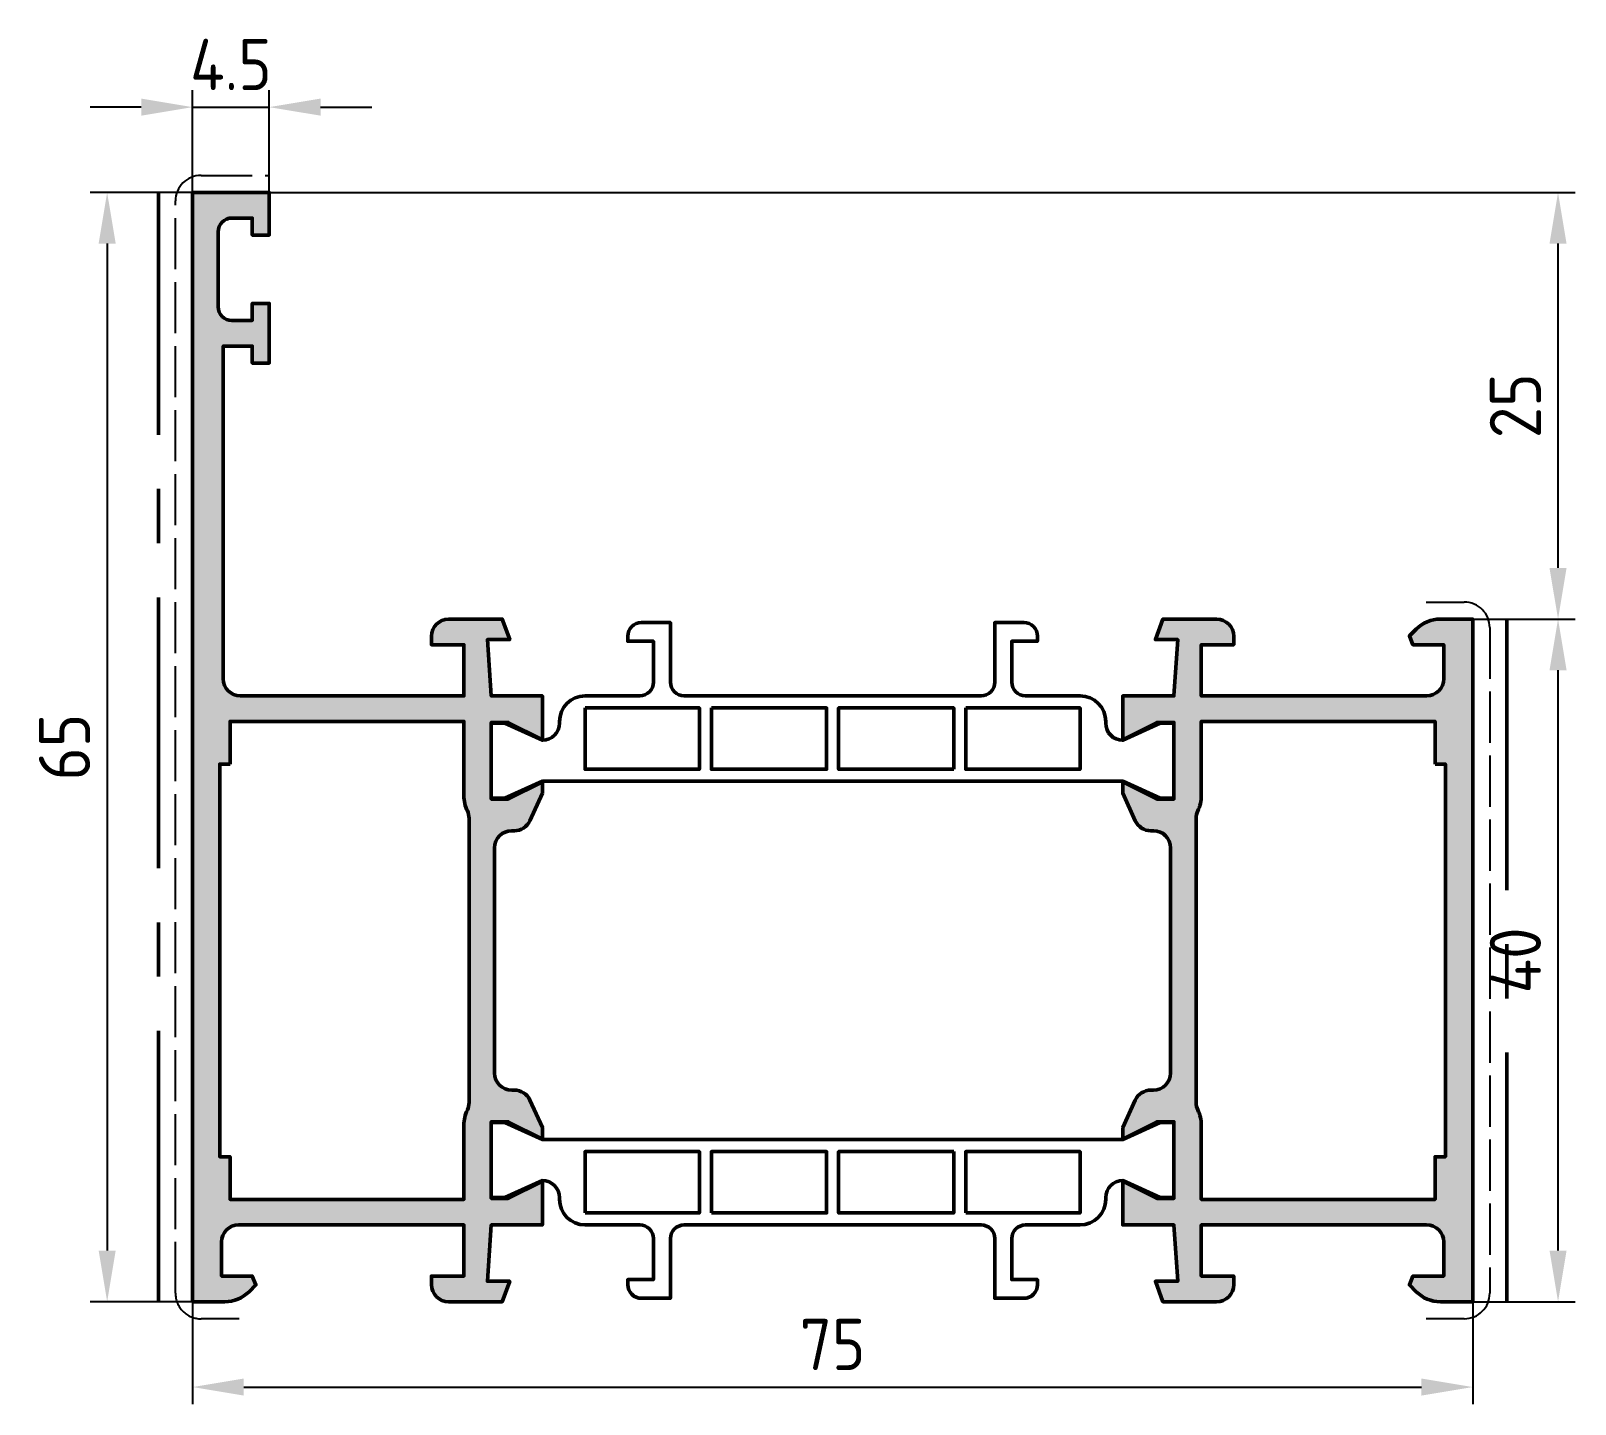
# Model space of a CAD drawing. Header units: millimetres. Extents: x -9.5 to 81, y -6 to 74.5.
import ezdxf

# ---------------------------------------------------------------- set-up
doc = ezdxf.new("R2010")
doc.units = ezdxf.units.MM
doc.header["$LTSCALE"] = 0.5
doc.linetypes.add('AM_ISO02W050', pattern=[7.5, 6, -1.5])
doc.linetypes.add('CENTER', pattern=[50.800000000000004, 31.75, -6.35, 6.35, -6.35])
for name, color, linetype, lineweight in [('AM_2N', 5, 'Continuous', 50), ('AM_3N', 6, 'AM_ISO02W050', 25), ('AM_S', 80, 'Continuous', 50), ('AM_SP', 30, 'Continuous', 50), ('DOCU-AM_5', 3, 'Continuous', 25), ('Docu-AM_8', 1, 'Continuous', 25)]:
    doc.layers.add(name, color=color, linetype=linetype, lineweight=lineweight)
doc.styles.add('HBS_DIMTEXTSTYLE', font='isocp.shx')
doc.dimstyles.new('HBS1-1$0', dxfattribs={"dimtxt": 3, "dimasz": 3, "dimexe": 1, "dimexo": 0, "dimgap": 1, "dimtad": 1, "dimdsep": 46, "dimtxsty": 'HBS_DIMTEXTSTYLE', "dimcen": 0, "dimclrd": 256, "dimclre": 256, "dimclrt": 2, "dimadec": 1, "dimazin": 2, "dimtp": 0.1, "dimtm": 0.1, "dimtfac": 0.7, "dimtix": 1, "dimtmove": 1, "dimatfit": 3, "dimfxl": 1, "dimlwd": -1, "dimlwe": -1, "dimarcsym": 1})

# ---------------------------------------------------------------- blocks, each defined once
blk = doc.blocks.new('*D57')
at = {"layer": 'DOCU-AM_5'}
for p, q in [((1.77635683940025e-15, 65), (2.14375087975678e-15, 71.00000001000001)), ((4.500000000000002, 65), (4.500000000000002, 71.00000001000001)), ((-2.999999999999998, 70.00000001000001), (-5.999999999999998, 70.00000001000001)), ((2.082518539799413e-15, 70.00000001000001), (4.500000000000002, 70.00000001000001)), ((7.500000000000002, 70.00000001000001), (10.5, 70.00000001000001))]:
    blk.add_line(p, q, dxfattribs=at)
for points in [[(-2.999999999999998, 70.50000001000001), (-2.999999999999998, 69.50000001000001), (2.082518539799413e-15, 70.00000001000001)], [(7.500000000000002, 70.50000001000001), (7.500000000000002, 69.50000001000001), (4.500000000000002, 70.00000001000001)]]:
    blk.add_solid(points, dxfattribs=at)
at = {"layer": 'DOCU-AM_5', "color": 2, "insert": (2.250000000000002, 72.50000001000001), "char_height": 3, "attachment_point": 5, "style": 'HBS_DIMTEXTSTYLE'}
blk.add_mtext('4.5', dxfattribs=at)
blk = doc.blocks.new('*D58')
at = {"layer": 'DOCU-AM_5'}
for p, q in [((-4.940492459581947e-15, 0.4999999999999999), (-5.338502669917161e-15, -6.000000010000009)), ((74.99999999999996, 0.4999999999999973), (74.99999999999996, -6.000000010000009)), ((2.999999999999995, -5.000000010000009), (71.99999999999996, -5.000000010000009))]:
    blk.add_line(p, q, dxfattribs=at)
for points in [[(2.999999999999995, -4.500000010000009), (2.999999999999995, -5.500000010000009), (-5.277270329959792e-15, -5.000000010000009)], [(71.99999999999996, -4.500000010000009), (71.99999999999996, -5.500000010000009), (74.99999999999996, -5.000000010000009)]]:
    blk.add_solid(points, dxfattribs=at)
at = {"layer": 'DOCU-AM_5', "color": 2, "insert": (37.49999999999998, -2.500000010000009), "char_height": 3, "attachment_point": 5, "style": 'HBS_DIMTEXTSTYLE'}
blk.add_mtext('75', dxfattribs=at)
blk = doc.blocks.new('*D59')
at = {"layer": 'DOCU-AM_5'}
for p, q in [((74.49999999999994, 40), (81.00000000999988, 39.99999999999999)), ((80.00000000999988, 2.999999999999992), (80.00000000999988, 37)), ((74.49999999999996, -6.051935211651148e-15), (81.00000000999988, -7.893235356219488e-15))]:
    blk.add_line(p, q, dxfattribs=at)
for points in [[(79.50000000999988, 37), (80.50000000999988, 36.99999999999999), (80.00000000999988, 40)], [(79.50000000999988, 2.999999999999992), (80.50000000999988, 2.999999999999992), (80.00000000999988, -7.609958411337089e-15)]]:
    blk.add_solid(points, dxfattribs=at)
at = {"layer": 'DOCU-AM_5', "color": 2, "insert": (77.50000000999988, 20.00000000000001), "char_height": 3, "attachment_point": 5, "rotation": 90, "style": 'HBS_DIMTEXTSTYLE'}
blk.add_mtext('40', dxfattribs=at)
blk = doc.blocks.new('*D60')
at = {"layer": 'DOCU-AM_5'}
for p, q in [((4.499999999999999, 65), (81.00000000999997, 64.99999999999999)), ((80.00000000999997, 43), (80.00000000999997, 61.99999999999999)), ((74.49999999999993, 40), (81.00000000999995, 39.99999999999999))]:
    blk.add_line(p, q, dxfattribs=at)
for points in [[(79.50000000999997, 61.99999999999999), (80.50000000999997, 61.99999999999998), (80.00000000999997, 64.99999999999999)], [(79.50000000999997, 43), (80.50000000999997, 42.99999999999999), (80.00000000999995, 40)]]:
    blk.add_solid(points, dxfattribs=at)
at = {"layer": 'DOCU-AM_5', "color": 2, "insert": (77.4997047344094, 52.5), "char_height": 3, "attachment_point": 5, "rotation": 90, "style": 'HBS_DIMTEXTSTYLE'}
blk.add_mtext('25', dxfattribs=at)
blk = doc.blocks.new('*D61')
at = {"layer": 'DOCU-AM_5'}
for p, q in [((-1.038811725640457e-15, 65), (-6.000000009999993, 65)), ((-5.000000009999994, 62), (-5.000000010000003, 3.000000000000002)), ((-4.97682981828674e-15, 2.225804501694315e-31), (-6.000000010000004, 1.699661672127163e-15))]:
    blk.add_line(p, q, dxfattribs=at)
for points in [[(-5.500000009999994, 62), (-4.500000009999994, 62), (-5.000000009999993, 65)], [(-5.500000010000003, 3.000000000000002), (-4.500000010000003, 3.000000000000001), (-5.000000010000004, 1.416384727244764e-15)]]:
    blk.add_solid(points, dxfattribs=at)
at = {"layer": 'DOCU-AM_5', "color": 2, "insert": (-7.500000010000003, 32.5), "char_height": 3, "attachment_point": 5, "rotation": 90, "style": 'HBS_DIMTEXTSTYLE'}
blk.add_mtext('65', dxfattribs=at)

msp = doc.modelspace()

# ---------------------------------------------------------------- hatches: boundary and pattern name
at = {"layer": 'Docu-AM_8'}
h = msp.add_hatch(color=256, dxfattribs=at)
edge = h.paths.add_edge_path()
edge.add_line((20.49999999999999, 29.79999999999998), (20.49999999999998, 30.49999999999998))
edge.add_line((20.49999999999998, 30.49999999999998), (18.29999999999999, 29.49999999999997))
edge.add_line((18.29999999999999, 29.49999999999997), (17.49999999999998, 29.49999999999997))
edge.add_line((17.49999999999998, 29.49999999999997), (17.49999999999999, 33.89999999999998))
edge.add_line((17.49999999999999, 33.89999999999998), (18.29999999999999, 33.89999999999998))
edge.add_line((18.29999999999999, 33.89999999999998), (20.49999999999999, 32.89999999999998))
edge.add_line((20.49999999999999, 32.89999999999998), (20.49999999999999, 35.49999899999997))
edge.add_line((20.49999999999999, 35.49999899999997), (17.49999999999999, 35.49999999999983))
edge.add_line((17.49999999999999, 35.49999999999983), (17.27926256615403, 38.80000000000002))
edge.add_line((17.27926256615403, 38.80000000000002), (18.5856296013484, 38.80000000000001))
edge.add_line((18.5856296013484, 38.80000000000001), (18.14886532022895, 40.00000000000001))
edge.add_line((18.14886532022895, 40.00000000000001), (15, 40))
edge.add_arc((15, 39), 0.9999999999999999, 90, 180)
edge.add_line((14, 39), (14, 38.5))
edge.add_line((14, 38.5), (15.9, 38.5))
edge.add_line((15.9, 38.5), (15.9, 35.5))
edge.add_line((15.9, 35.5), (2.799999999999999, 35.5))
edge.add_arc((2.799999999999999, 36.5), 0.9999999999999999, 180, 270, ccw=False)
edge.add_line((1.799999999999999, 36.5), (1.799999999999999, 55.99999999999999))
edge.add_line((1.799999999999999, 55.99999999999999), (3.500000000000009, 55.99999999999999))
edge.add_line((3.500000000000009, 55.99999999999999), (3.500000000000002, 54.99999999999999))
edge.add_line((3.500000000000002, 54.99999999999999), (4.500000000000002, 54.99999999999999))
edge.add_line((4.500000000000002, 54.99999999999999), (4.500000000000002, 58.49999999999999))
edge.add_line((4.500000000000002, 58.49999999999999), (3.499999999999995, 58.49999999999999))
edge.add_line((3.499999999999995, 58.49999999999999), (3.500000000000002, 57.5))
edge.add_line((3.500000000000002, 57.5), (2.300000000000006, 57.49999999999999))
edge.add_arc((2.300000000000006, 58.3), 0.8000000000000043, 180, 270, ccw=False)
edge.add_line((1.500000000000002, 58.3), (1.500000000000002, 62.7))
edge.add_arc((2.299999999999992, 62.7), 0.79999999999999, 89.9999999999996, 180, ccw=False)
edge.add_line((2.299999999999998, 63.49999999999999), (3.500000000000002, 63.49999999999999))
edge.add_line((3.500000000000002, 63.49999999999999), (3.499999999999995, 62.49999999999999))
edge.add_line((3.499999999999995, 62.49999999999999), (4.500000000000002, 62.49999999999999))
edge.add_line((4.500000000000002, 62.49999999999999), (4.500000000000002, 65))
edge.add_line((4.500000000000002, 65), (1.77635683940025e-15, 65))
edge.add_line((1.868205349336302e-15, 65), (-4.97682981828674e-15, 0))
edge.add_line((-4.97682981828674e-15, 1.224646799147353e-16), (1.895836943965686, -2.220446049250313e-16))
edge.add_arc((1.895836943965686, 1.999999999999984), 1.999999999999984, 270, 314.999999999996)
edge.add_line((3.31005050633867, 0.5857864376268004), (3.712132034355945, 0.9878679656440175))
edge.add_line((3.712132034355945, 0.9878679656440175), (3.499999999999994, 1.5))
edge.add_line((3.499999999999994, 1.5), (1.699999999999983, 1.5))
edge.add_line((1.699999999999983, 1.5), (1.699999999999984, 3.5))
edge.add_arc((2.699999999999984, 3.5), 1, 90, 180, ccw=False)
edge.add_line((2.699999999999984, 4.5), (15.90000000000001, 4.5))
edge.add_line((15.90000000000001, 4.5), (15.89999999999997, 1.5))
edge.add_line((15.89999999999997, 1.5), (13.99999999999999, 1.5))
edge.add_line((13.99999999999999, 1.5), (13.99999999999999, 1))
edge.add_arc((14.99999999999999, 0.9999999999999999), 1, 180, 270)
edge.add_line((14.99999999999999, 0), (18.14886532022897, -7.129713486264677e-15))
edge.add_line((18.14886532022897, -7.129713486264677e-15), (18.58562960134843, 1.199999999999989))
edge.add_line((18.58562960134843, 1.199999999999989), (17.27926256615406, 1.199999999999982))
edge.add_line((17.27926256615406, 1.199999999999982), (17.50000000000001, 4.500000000000171))
edge.add_line((17.50000000000001, 4.500000000000171), (20.50000000000001, 4.500001000000026))
edge.add_line((20.50000000000001, 4.500001000000026), (20.50000000000001, 7.100000000000023))
edge.add_line((20.50000000000001, 7.100000000000023), (18.30000000000001, 6.100000000000023))
edge.add_line((18.30000000000001, 6.100000000000023), (17.50000000000001, 6.100000000000023))
edge.add_line((17.50000000000001, 6.100000000000023), (17.5, 10.50000000000003))
edge.add_line((17.5, 10.50000000000003), (18.30000000000001, 10.50000000000003))
edge.add_line((18.30000000000001, 10.50000000000003), (20.5, 9.500000000000021))
edge.add_line((20.5, 9.500000000000021), (20.50000000000001, 10.19999999999998))
edge.add_line((20.50000000000001, 10.19999999999998), (19.76645320713583, 11.81380294430118))
edge.add_arc((18.85608672967322, 11.4), 1.000000000000001, 24.44395478041648, 90)
edge.add_line((18.85608672967322, 12.4), (18.7, 12.4))
edge.add_arc((18.7, 13.4), 0.9999999999999999, 180, 270, ccw=False)
edge.add_line((17.7, 13.4), (17.7, 26.6))
edge.add_arc((18.7, 26.6), 1, 90, 180, ccw=False)
edge.add_line((18.7, 27.6), (18.85608672967322, 27.6))
edge.add_arc((18.85608672967322, 28.6), 0.9999999999999984, 270.0000000000002, 335.5560452195836)
edge.add_line((19.76645320713583, 28.18619705569882), (20.49999999999999, 29.79999999999998))
edge = h.paths.add_edge_path(flags=16)
edge.add_line((2.2, 31.5), (1.6, 31.5))
edge.add_line((1.6, 31.5), (1.6, 8.5))
edge.add_line((1.6, 8.5), (2.199999999999999, 8.5))
edge.add_line((2.199999999999999, 8.5), (2.199999999999999, 6))
edge.add_line((2.199999999999999, 6), (15.9, 5.999999999999998))
edge.add_line((15.9, 5.999999999999998), (15.89999999999999, 10.34999999999999))
edge.add_arc((17.95, 10.34999999999999), 2.050000000000011, 154.3743954472936, 180.0000000000001, ccw=False)
edge.add_arc((15.2, 11.6690905958273), 1, 334.3743954472938, 360)
edge.add_line((16.2, 11.6690905958273), (16.2, 28.33090940417272))
edge.add_arc((15.19999999999999, 28.33090940417271), 1.000000000000007, 2.035554996136636e-13, 25.62560455270624)
edge.add_arc((17.95, 29.65000000000002), 2.050000000000004, 179.9999999999999, 205.6256045527061, ccw=False)
edge.add_line((15.89999999999999, 29.65000000000002), (15.9, 34))
edge.add_line((15.9, 34), (2.199999999999999, 34))
edge.add_line((2.199999999999999, 34), (2.2, 31.5))
h = msp.add_hatch(color=256, dxfattribs=at)
edge = h.paths.add_edge_path()
edge.add_line((54.49999999999998, 10.2), (55.23354679286415, 11.81380294430117))
edge.add_arc((56.14391327032675, 11.39999999999999), 1.000000000000002, 450.00000000000125, 515.5560452195837, ccw=False)
edge.add_line((56.14391327032673, 12.39999999999999), (56.29999999999998, 12.4))
edge.add_arc((56.29999999999995, 13.4), 1.000000000000001, 270.0000000000013, 360)
edge.add_line((57.29999999999995, 13.4), (57.29999999999996, 26.6))
edge.add_arc((56.29999999999996, 26.6), 0.9999999999999996, 360, 450)
edge.add_line((56.29999999999996, 27.6), (56.14391327032676, 27.6))
edge.add_arc((56.14391327032676, 28.6), 0.9999999999999997, 204.4439547804164, 270.00000000000006, ccw=False)
edge.add_line((55.23354679286415, 28.18619705569882), (54.49999999999999, 29.79999999999998))
edge.add_line((54.49999999999999, 29.79999999999998), (54.49999999999999, 30.49999999999998))
edge.add_line((54.49999999999999, 30.49999999999998), (56.69999999999998, 29.49999999999997))
edge.add_line((56.69999999999998, 29.49999999999997), (57.49999999999999, 29.49999999999997))
edge.add_line((57.49999999999999, 29.49999999999997), (57.49999999999999, 33.89999999999998))
edge.add_line((57.49999999999999, 33.89999999999998), (56.69999999999998, 33.89999999999998))
edge.add_line((56.69999999999998, 33.89999999999998), (54.49999999999999, 32.89999999999998))
edge.add_line((54.49999999999999, 32.89999999999998), (54.49999999999999, 35.49999899999997))
edge.add_line((54.49999999999999, 35.49999899999997), (57.49999999999999, 35.49999999999983))
edge.add_line((57.49999999999999, 35.49999999999983), (57.72073743384594, 38.80000000000003))
edge.add_line((57.72073743384594, 38.80000000000003), (56.41437039865157, 38.80000000000001))
edge.add_line((56.41437039865157, 38.80000000000001), (56.85113467977102, 40.00000000000001))
edge.add_line((56.85113467977102, 40.00000000000001), (59.99999999999996, 40))
edge.add_arc((59.99999999999996, 39), 1, 360, 450, ccw=False)
edge.add_line((60.99999999999996, 39), (60.99999999999996, 38.5))
edge.add_line((60.99999999999996, 38.5), (59.09999999999998, 38.5))
edge.add_line((59.09999999999998, 38.5), (59.09999999999994, 35.5))
edge.add_line((59.09999999999994, 35.5), (72.29999999999997, 35.5))
edge.add_arc((72.29999999999997, 36.5), 0.9999999999999999, 270, 360)
edge.add_line((73.29999999999997, 36.5), (73.29999999999997, 38.5))
edge.add_line((73.29999999999997, 38.5), (71.49999999999996, 38.5))
edge.add_line((71.49999999999996, 38.5), (71.28786796564401, 39.01213203435598))
edge.add_line((71.28786796564401, 39.01213203435598), (71.68994949366129, 39.4142135623732))
edge.add_arc((73.10416305603427, 38.00000000000001), 1.999999999999983, 450, 494.999999999996, ccw=False)
edge.add_line((73.10416305603427, 40), (74.99999999999996, 40))
edge.add_line((74.99999999999996, 40), (74.99999999999996, 0))
edge.add_line((74.99999999999996, -2.664535259100376e-15), (73.10416305603427, -2.664535259100376e-15))
edge.add_arc((73.10416305603427, 1.99999999999998), 1.999999999999982, 225.000000000004, 269.99999999999994, ccw=False)
edge.add_line((71.68994949366127, 0.5857864376267985), (71.287867965644, 0.987867965644015))
edge.add_line((71.28786796564401, 0.987867965644015), (71.49999999999996, 1.499999999999997))
edge.add_line((71.49999999999996, 1.499999999999997), (73.29999999999997, 1.499999999999997))
edge.add_line((73.29999999999997, 1.499999999999997), (73.29999999999997, 3.499999999999997))
edge.add_arc((72.29999999999997, 3.499999999999997), 1, 360, 450)
edge.add_line((72.29999999999997, 4.499999999999997), (59.09999999999994, 4.500000000000001))
edge.add_line((59.09999999999994, 4.500000000000001), (59.09999999999998, 1.499999999999997))
edge.add_line((59.09999999999998, 1.499999999999997), (60.99999999999995, 1.499999999999997))
edge.add_line((60.99999999999996, 1.499999999999997), (60.99999999999996, 0.9999999999999973))
edge.add_arc((59.99999999999996, 0.9999999999999973), 1, 270, 360, ccw=False)
edge.add_line((59.99999999999996, -2.664535259100376e-15), (56.85113467977102, -9.769962616701378e-15))
edge.add_line((56.85113467977102, -9.769962616701378e-15), (56.41437039865157, 1.19999999999999))
edge.add_line((56.41437039865157, 1.19999999999999), (57.72073743384594, 1.199999999999975))
edge.add_line((57.72073743384594, 1.199999999999975), (57.49999999999999, 4.500000000000171))
edge.add_line((57.49999999999999, 4.500000000000171), (54.49999999999999, 4.500001000000027))
edge.add_line((54.49999999999999, 4.500001000000027), (54.49999999999999, 7.100000000000024))
edge.add_line((54.49999999999999, 7.100000000000024), (56.69999999999998, 6.100000000000024))
edge.add_line((56.69999999999998, 6.100000000000024), (57.49999999999999, 6.100000000000024))
edge.add_line((57.49999999999999, 6.100000000000024), (57.49999999999999, 10.50000000000003))
edge.add_line((57.49999999999999, 10.50000000000003), (56.69999999999998, 10.50000000000003))
edge.add_line((56.69999999999998, 10.50000000000003), (54.49999999999999, 9.500000000000014))
edge.add_line((54.49999999999999, 9.500000000000014), (54.49999999999998, 10.2))
edge = h.paths.add_edge_path(flags=0)
edge.add_line((72.79999999999995, 31.5), (73.39999999999996, 31.5))
edge.add_line((73.39999999999996, 31.5), (73.39999999999996, 8.5))
edge.add_line((73.39999999999996, 8.5), (72.79999999999995, 8.5))
edge.add_line((72.79999999999995, 8.5), (72.79999999999995, 6))
edge.add_line((72.79999999999995, 6.000000000000001), (59.09999999999995, 6.000000000000001))
edge.add_line((59.09999999999995, 6.000000000000001), (59.09999999999995, 10.35))
edge.add_arc((57.04999999999995, 10.35), 2.050000000000007, 359.9999999999999, 385.625604552706)
edge.add_arc((59.79999999999995, 11.6690905958273), 0.9999999999999996, 180, 205.6256045527062, ccw=False)
edge.add_line((58.79999999999995, 11.6690905958273), (58.79999999999995, 28.33090940417271))
edge.add_arc((59.79999999999997, 28.3309094041727), 1.000000000000012, 514.3743954472939, 539.9999999999998, ccw=False)
edge.add_arc((57.04999999999995, 29.65), 2.050000000000002, 334.3743954472941, 360.0000000000001)
edge.add_line((59.09999999999996, 29.65000000000001), (59.09999999999995, 34))
edge.add_line((59.09999999999995, 34), (72.79999999999995, 34))
edge.add_line((72.79999999999995, 34), (72.79999999999995, 31.5))

# ---------------------------------------------------------------- linework, layer by layer
at = {"layer": 'AM_2N', "linetype": 'CENTER'}
for points in [[(-2, 4.950439898901979e-17), (-1.999999999999996, 65)], [(76.99999999999996, 40), (76.99999999999996, 8.881784197001252e-16)]]:
    msp.add_lwpolyline(points, dxfattribs=at)
at = {"layer": 'AM_3N'}
for points in [[(2.72426406871185, -1), (0.4999999999999996, -1, -0.4142135623730951), (-1, 0.5000000000000004), (-0.9999999999999964, 64.5, -0.414213562373095), (0.5000000000000033, 66), (4.500000000000004, 66)], [(72.27573593128811, 41), (74.49999999999996, 41, -0.414213562373095), (75.99999999999996, 39.5), (75.99999999999996, 0.5000000000000009, -0.414213562373095), (74.49999999999996, -0.9999999999999991), (72.27573593128811, -0.9999999999999991)]]:
    msp.add_lwpolyline(points, format="xyb", dxfattribs=at)
at = {"layer": 'AM_S'}
for points in [[(20.49999999999999, 29.79999999999998), (20.49999999999998, 30.49999999999998), (18.29999999999999, 29.49999999999997), (17.49999999999998, 29.49999999999997), (17.49999999999999, 33.89999999999998), (18.29999999999999, 33.89999999999998), (20.49999999999999, 32.89999999999998), (20.49999999999999, 35.49999899999997), (17.49999999999999, 35.49999999999983), (17.27926256615403, 38.80000000000002), (18.5856296013484, 38.80000000000001), (18.14886532022895, 40.00000000000001), (15, 40, 0.4142135623730951), (14, 39), (14, 38.5), (15.9, 38.5), (15.9, 35.5), (2.799999999999999, 35.5, -0.4142135623730951), (1.799999999999999, 36.5), (1.799999999999999, 55.99999999999999), (3.500000000000009, 55.99999999999999), (3.500000000000002, 54.99999999999999), (4.500000000000002, 54.99999999999999), (4.500000000000002, 58.49999999999999), (3.499999999999995, 58.49999999999999), (3.500000000000002, 57.5), (2.300000000000006, 57.49999999999999, -0.4142135623730951), (1.500000000000002, 58.3), (1.500000000000002, 62.7, -0.414213562373097), (2.299999999999998, 63.49999999999999), (3.500000000000002, 63.49999999999999), (3.499999999999995, 62.49999999999999), (4.500000000000002, 62.49999999999999), (4.500000000000002, 65), (1.868205349336302e-15, 65), (-4.97682981828674e-15, 1.224646799147353e-16), (1.895836943965686, -2.220446049250313e-16, 0.1989123673796397), (3.31005050633867, 0.5857864376268004), (3.712132034355945, 0.9878679656440175), (3.499999999999994, 1.5), (1.699999999999983, 1.5), (1.699999999999984, 3.5, -0.414213562373095), (2.699999999999984, 4.5), (15.90000000000001, 4.5), (15.89999999999997, 1.5), (13.99999999999999, 1.5), (13.99999999999999, 1, 0.4142135623730951), (14.99999999999999, 0), (18.14886532022897, -7.129713486264677e-15), (18.58562960134843, 1.199999999999989), (17.27926256615406, 1.199999999999982), (17.50000000000001, 4.500000000000171), (20.50000000000001, 4.500001000000026), (20.50000000000001, 7.100000000000023), (18.30000000000001, 6.100000000000023), (17.50000000000001, 6.100000000000023), (17.5, 10.50000000000003), (18.30000000000001, 10.50000000000003), (20.5, 9.500000000000021), (20.50000000000001, 10.19999999999998), (19.76645320713583, 11.81380294430118, 0.2941076150573533), (18.85608672967322, 12.4), (18.7, 12.4, -0.4142135623730951), (17.7, 13.4), (17.7, 26.6, -0.4142135623730951), (18.7, 27.6), (18.85608672967322, 27.6, 0.2941076150573534), (19.76645320713583, 28.18619705569882), (20.49999999999999, 29.79999999999998)], [(54.49999999999998, 10.2), (55.23354679286415, 11.81380294430117, -0.2941076150573475), (56.14391327032673, 12.39999999999999), (56.29999999999998, 12.4, 0.4142135623730883), (57.29999999999995, 13.4), (57.29999999999996, 26.6, 0.4142135623730953), (56.29999999999996, 27.6), (56.14391327032676, 27.6, -0.2941076150573539), (55.23354679286415, 28.18619705569882), (54.49999999999999, 29.79999999999998), (54.49999999999999, 30.49999999999998), (56.69999999999998, 29.49999999999997), (57.49999999999999, 29.49999999999997), (57.49999999999999, 33.89999999999998), (56.69999999999998, 33.89999999999998), (54.49999999999999, 32.89999999999998), (54.49999999999999, 35.49999899999997), (57.49999999999999, 35.49999999999983), (57.72073743384594, 38.80000000000003), (56.41437039865157, 38.80000000000001), (56.85113467977102, 40.00000000000001), (59.99999999999996, 40, -0.4142135623730949), (60.99999999999996, 39), (60.99999999999996, 38.5), (59.09999999999998, 38.5), (59.09999999999994, 35.5), (72.29999999999997, 35.5, 0.4142135623730951), (73.29999999999997, 36.5), (73.29999999999997, 38.5), (71.49999999999996, 38.5), (71.28786796564401, 39.01213203435598), (71.68994949366129, 39.4142135623732, -0.1989123673796397), (73.10416305603427, 40), (74.99999999999996, 40), (74.99999999999996, -2.664535259100376e-15), (73.10416305603427, -2.664535259100376e-15, -0.1989123673796396), (71.68994949366127, 0.5857864376267985), (71.28786796564401, 0.987867965644015), (71.49999999999996, 1.499999999999997), (73.29999999999997, 1.499999999999997), (73.29999999999997, 3.499999999999997, 0.4142135623730951), (72.29999999999997, 4.499999999999997), (59.09999999999994, 4.500000000000001), (59.09999999999998, 1.499999999999997), (60.99999999999996, 1.499999999999997), (60.99999999999996, 0.9999999999999973, -0.4142135623730951), (59.99999999999996, -2.664535259100376e-15), (56.85113467977102, -9.769962616701378e-15), (56.41437039865157, 1.19999999999999), (57.72073743384594, 1.199999999999975), (57.49999999999999, 4.500000000000171), (54.49999999999999, 4.500001000000027), (54.49999999999999, 7.100000000000024), (56.69999999999998, 6.100000000000024), (57.49999999999999, 6.100000000000024), (57.49999999999999, 10.50000000000003), (56.69999999999998, 10.50000000000003), (54.49999999999999, 9.500000000000014), (54.49999999999998, 10.2)], [(2.2, 31.5), (1.6, 31.5), (1.6, 8.5), (2.199999999999999, 8.5), (2.199999999999999, 6), (15.9, 5.999999999999998), (15.89999999999999, 10.34999999999999, -0.112281100065257), (16.1016393442623, 11.23660187588393, 0.1122811000652558), (16.2, 11.6690905958273), (16.2, 28.33090940417272, 0.112281100065255), (16.10163934426229, 28.7633981241161, -0.1122811000652554), (15.89999999999999, 29.65000000000002), (15.9, 34), (2.199999999999999, 34), (2.2, 31.5)], [(72.79999999999995, 31.5), (73.39999999999996, 31.5), (73.39999999999996, 8.5), (72.79999999999995, 8.5), (72.79999999999995, 6.000000000000001), (59.09999999999995, 6.000000000000001), (59.09999999999996, 10.35, 0.1122811000652553), (58.89836065573766, 11.23660187588392, -0.1122811000652559), (58.79999999999995, 11.6690905958273), (58.79999999999995, 28.33090940417271, -0.1122811000652545), (58.89836065573766, 28.76339812411609, 0.1122811000652546), (59.09999999999996, 29.65000000000001), (59.09999999999995, 34), (72.79999999999995, 34), (72.79999999999995, 31.5)]]:
    msp.add_lwpolyline(points, format="xyb", close=True, dxfattribs=at)
at = {"layer": 'AM_SP'}
for points in [[(54.5, 32.89999999999998), (54.5, 32.9497840575384), (56.5, 33.94999999999998), (57.49999999999999, 33.94999999999999), (57.49999999999999, 29.44999999999999), (56.50000000000001, 29.44999999999998), (54.5, 30.45021594246158), (54.5, 30.49999999999999), (20.49999999999998, 30.49999999999999), (20.49999999999998, 30.45021594246158), (18.49999999999996, 29.44999999999998), (17.49999999999999, 29.44999999999999), (17.49999999999999, 33.94999999999999), (18.49999999999998, 33.94999999999998), (20.49999999999998, 32.9497840575384), (20.49999999999998, 32.89999999999999, 0.4142135623730951), (21.49999999999998, 33.89999999999999), (21.49999999999998, 33.99999999999999, -0.4142135623730951), (22.99999999999998, 35.49999999999999), (26.19999999999997, 35.49999999999999, 0.4142135623730955), (26.99999999999997, 36.29999999999999), (26.99999999999997, 38.69999999999998), (25.49999999999997, 38.69999999999998), (25.49999999999997, 38.99999999999999, -0.4142135623730959), (26.29999999999997, 39.79999999999998), (27.99999999999997, 39.79999999999998), (27.99999999999997, 36.29999999999999, 0.4142135623730954), (28.79999999999997, 35.49999999999999), (46.19999999999997, 35.49999999999999, 0.4142135623730954), (46.99999999999996, 36.29999999999999), (46.99999999999996, 39.79999999999998), (48.69999999999996, 39.79999999999998, -0.4142135623730963), (49.49999999999996, 38.99999999999999), (49.49999999999998, 38.69999999999998), (47.99999999999996, 38.69999999999998), (47.99999999999997, 36.29999999999998, 0.414213562373095), (48.79999999999998, 35.49999999999999), (51.99999999999996, 35.49999999999999, -0.4142135623730951), (53.49999999999996, 33.99999999999999), (53.49999999999996, 33.89999999999999, 0.4142135623730951), (54.5, 32.89999999999998)], [(54.50000000000003, 7.100000000000014), (54.50000000000003, 7.050215942461598), (56.50000000000003, 6.050000000000018), (57.50000000000001, 6.050000000000014), (57.50000000000001, 10.55000000000001), (56.50000000000004, 10.55000000000002), (54.50000000000003, 9.549784057538425), (54.50000000000003, 9.500000000000014), (20.5, 9.500000000000014), (20.5, 9.549784057538425), (18.49999999999998, 10.55000000000002), (17.50000000000001, 10.55000000000001), (17.50000000000001, 6.050000000000014), (18.5, 6.050000000000018), (20.5, 7.050215942461598), (20.5, 7.100000000000009, -0.4142135623730951), (21.5, 6.100000000000009), (21.5, 6.000000000000014, 0.4142135623730951), (23, 4.500000000000014), (26.19999999999999, 4.500000000000014, -0.4142135623730955), (26.99999999999999, 3.700000000000013), (26.99999999999999, 1.300000000000018), (25.49999999999999, 1.300000000000016), (25.49999999999999, 1.000000000000014, 0.4142135623730959), (26.29999999999999, 0.2000000000000135), (27.99999999999999, 0.2000000000000171), (27.99999999999999, 3.700000000000013, -0.4142135623730954), (28.79999999999999, 4.500000000000012), (46.19999999999999, 4.500000000000012, -0.4142135623730954), (46.99999999999999, 3.700000000000013), (46.99999999999999, 0.2000000000000171), (48.69999999999998, 0.2000000000000135, 0.4142135623730963), (49.49999999999999, 1.000000000000014), (49.5, 1.300000000000017), (47.99999999999999, 1.300000000000018), (47.99999999999999, 3.700000000000014, -0.414213562373095), (48.8, 4.500000000000012), (51.99999999999999, 4.500000000000014, 0.4142135623730951), (53.49999999999999, 6.000000000000014), (53.49999999999999, 6.100000000000009, -0.4142135623730951), (54.50000000000003, 7.100000000000014)]]:
    msp.add_lwpolyline(points, format="xyb", close=True, dxfattribs=at)
for points in [[(22.99999999999996, 34.79999999999998), (29.69999999999996, 34.79999999999998), (29.69999999999997, 31.19999999999998), (22.99999999999996, 31.19999999999998), (22.99999999999996, 34.79999999999998)], [(30.39999999999997, 34.79999999999998), (37.14999999999997, 34.79999999999998), (37.14999999999997, 31.19999999999998), (30.39999999999996, 31.19999999999998), (30.39999999999997, 34.79999999999998)], [(44.59999999999997, 31.19999999999998), (37.84999999999997, 31.19999999999998), (37.84999999999997, 34.79999999999998), (44.59999999999997, 34.79999999999998), (44.59999999999997, 31.19999999999998)], [(45.29999999999996, 34.79999999999998), (51.99999999999996, 34.79999999999998), (51.99999999999996, 31.19999999999998), (45.29999999999998, 31.19999999999998), (45.29999999999996, 34.79999999999998)], [(22.99999999999999, 5.200000000000014), (29.69999999999999, 5.200000000000014), (29.69999999999999, 8.800000000000017), (22.99999999999999, 8.800000000000017), (22.99999999999999, 5.200000000000014)], [(30.39999999999999, 5.200000000000014), (37.14999999999999, 5.200000000000014), (37.14999999999999, 8.800000000000017), (30.39999999999998, 8.800000000000017), (30.39999999999999, 5.200000000000014)], [(44.59999999999999, 8.800000000000017), (37.84999999999999, 8.800000000000017), (37.84999999999999, 5.200000000000014), (44.59999999999999, 5.200000000000014), (44.59999999999999, 8.800000000000017)], [(45.29999999999998, 5.200000000000014), (51.99999999999999, 5.200000000000014), (51.99999999999999, 8.800000000000017), (45.3, 8.800000000000017), (45.29999999999998, 5.200000000000014)]]:
    msp.add_lwpolyline(points, close=True, dxfattribs=at)

# ---------------------------------------------------------------- dimensions: what is measured, and where the dimension line sits
at = {"layer": 'DOCU-AM_5'}
for base, p1, p2, angle, picture, middle in [((4.500000000000002, 70.00000001000001), (1.77635683940025e-15, 65), (4.500000000000002, 65), 1.141101885463838e-14, '*D57', (2.250000000000002, 72.50000001000001)), ((-5.000000010000004, 1.416384727244764e-15), (1.868205349336302e-15, 65), (-4.97682981828674e-15, 2.223740238796707e-46), 90.00000000000001, '*D61', (-7.500000010000003, 32.5)), ((80.00000000999997, 64.99999999999999), (74.49999999999994, 40), (4.500000000000002, 65), 90.00000000000001, '*D60', (77.4997047344094, 52.5)), ((80.00000000999988, 40), (74.49999999999996, -2.720046410331634e-15), (74.49999999999996, 40), 90.00000000000001, '*D59', (77.50000000999988, 20.00000000000001)), ((74.99999999999996, -5.000000010000009), (-4.940492459581947e-15, 0.4999999999999999), (74.99999999999996, 0.4999999999999973), 6.229989375805465e-14, '*D58', (37.49999999999998, -2.500000010000009))]:
    dim = msp.add_linear_dim(base=base, p1=p1, p2=p2, angle=angle, dimstyle='HBS1-1$0', dxfattribs=at)
    dim.commit()
    dim.dimension.update_dxf_attribs({"geometry": picture, "text_midpoint": middle})

doc.saveas('drawing.dxf')
